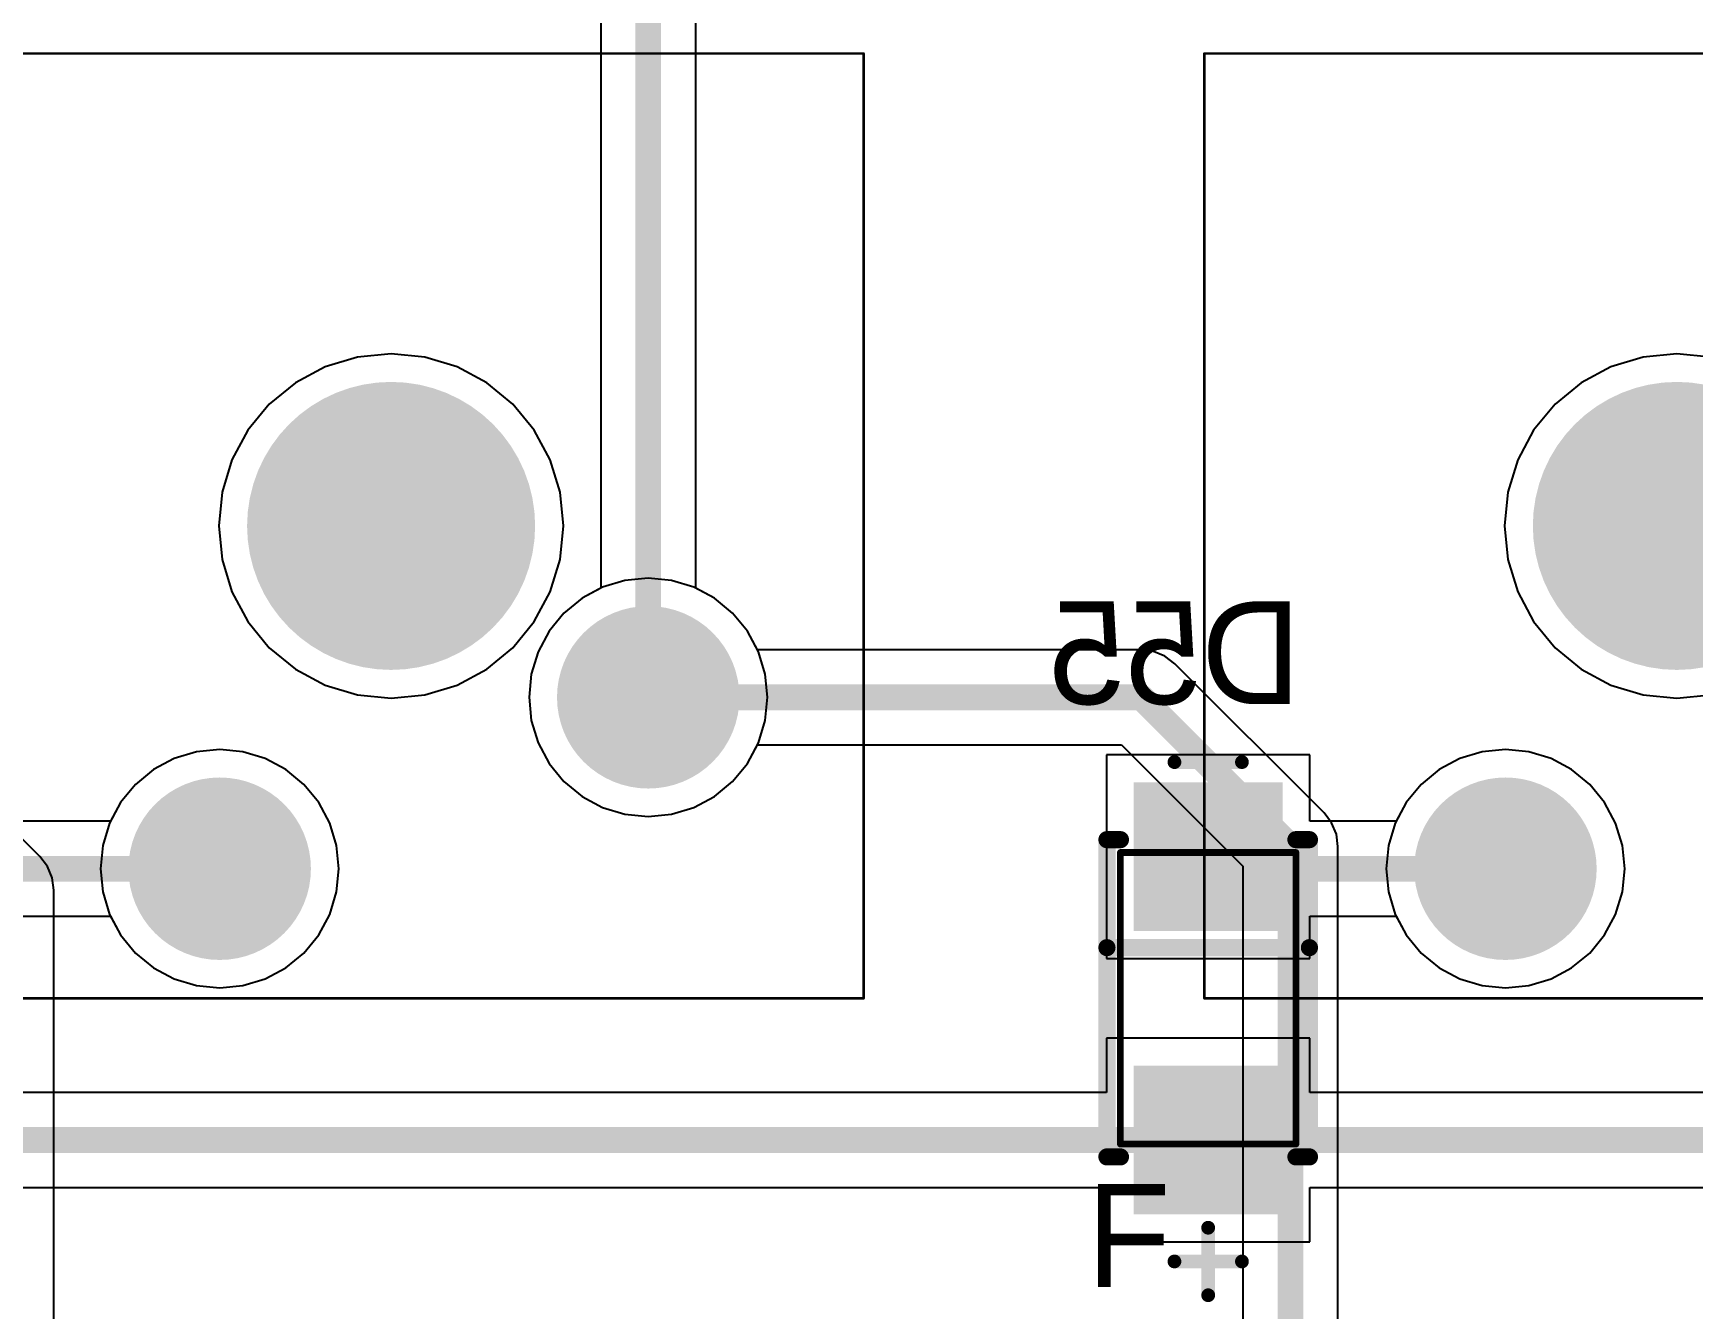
# Model space of a CAD drawing. Header units: millimetres. Extents: x 25 to 374, y 23 to 150.
# Drawn here: x 101.16 to 125.75, y 61.5 to 80.4 of the extents above; entities that cross this region are included whole.
import ezdxf

# ---------------------------------------------------------------- set-up
doc = ezdxf.new("R2010")
doc.units = ezdxf.units.MM
for name, color, linetype in [('BottomLayer', 5, 'Continuous'), ('BottomOverlay', 54, 'Continuous'), ('BottomPaste', 16, 'Continuous'), ('BottomSolder', 6, 'Continuous'), ('Mechanical1', 6, 'Continuous'), ('Mechanical13', 56, 'Continuous'), ('Mechanical15', 56, 'Continuous'), ('MultiLayer', 9, 'Continuous'), ('PadHoleLayer', 156, 'Continuous'), ('TopLayer', 1, 'Continuous'), ('TopOverlay', 2, 'Continuous'), ('TopSolder', 216, 'Continuous')]:
    doc.layers.add(name, color=color, linetype=linetype)

# ---------------------------------------------------------------- blocks, each defined once
blk = doc.blocks.new('SMA_DO_214AC__S1_B_83')
at = {"layer": 'BottomLayer'}
for points in [[(-1.1, -1), (-1.1, 1), (-3.1, -1), (-3.1, 1)], [(3.1, -1), (3.1, 1), (1.1, -1), (1.1, 1)]]:
    blk.add_solid(points, dxfattribs=at)
at = {"layer": 'BottomOverlay', "const_width": 0.254}
for points in [[(-2.35, 1.3), (-2.35, 1.5)], [(2.35, 1.5), (-2.35, 1.5)], [(-0.75, -1.5), (-0.75, 1.5)], [(2.35, 1.3), (2.35, 1.5)], [(-2.35, -1.5), (-2.35, -1.3)], [(2.35, -1.5), (2.35, -1.3)], [(2.35, -1.5), (-2.35, -1.5)]]:
    blk.add_lwpolyline(points, dxfattribs=at)
at = {"layer": 'BottomOverlay', "const_width": 0.127}
for points in [[(-2.414, 1.5, 1), (-2.287, 1.5, 1)], [(-2.414, 1.5, 1), (-2.287, 1.5, 1)], [(-0.814, 1.5, 1), (-0.687, 1.5, 1)], [(2.287, 1.5, 1), (2.414, 1.5, 1)], [(2.287, 1.5, 1), (2.414, 1.5, 1)], [(-2.414, 1.3, 1), (-2.287, 1.3, 1)], [(2.287, 1.3, 1), (2.414, 1.3, 1)], [(-2.414, -1.3, 1), (-2.287, -1.3, 1)], [(2.287, -1.3, 1), (2.414, -1.3, 1)], [(-2.414, -1.5, 1), (-2.287, -1.5, 1)], [(-2.414, -1.5, 1), (-2.287, -1.5, 1)], [(-0.814, -1.5, 1), (-0.687, -1.5, 1)], [(2.287, -1.5, 1), (2.414, -1.5, 1)], [(2.287, -1.5, 1), (2.414, -1.5, 1)]]:
    blk.add_lwpolyline(points, format="xyb", close=True, dxfattribs=at)
at = {"layer": 'BottomPaste'}
for points in [[(-1.1, -1), (-1.1, 1), (-3.1, -1), (-3.1, 1)], [(3.1, -1), (3.1, 1), (1.1, -1), (1.1, 1)]]:
    blk.add_solid(points, dxfattribs=at)
at = {"layer": 'BottomSolder'}
for points in [[(-0.998, -1.102), (-0.998, 1.102), (-3.202, -1.102), (-3.202, 1.102)], [(3.202, -1.102), (3.202, 1.102), (0.998, -1.102), (0.998, 1.102)]]:
    blk.add_solid(points, dxfattribs=at)
at = {"layer": 'Mechanical13', "const_width": 0.1}
for points in [[(2.16, 1.3), (-2.16, 1.3)], [(-2.16, -1.3), (-2.16, 1.3)], [(2.16, -1.3), (2.16, 1.3)], [(2.16, -1.3), (-2.16, -1.3)]]:
    blk.add_lwpolyline(points, dxfattribs=at)
at = {"layer": 'Mechanical13', "const_width": 0.05}
for points in [[(-2.185, 1.3, 1), (-2.135, 1.3, 1)], [(-2.185, 1.3, 1), (-2.135, 1.3, 1)], [(2.135, 1.3, 1), (2.185, 1.3, 1)], [(2.135, 1.3, 1), (2.185, 1.3, 1)], [(-2.185, -1.3, 1), (-2.135, -1.3, 1)], [(-2.185, -1.3, 1), (-2.135, -1.3, 1)], [(2.135, -1.3, 1), (2.185, -1.3, 1)], [(2.135, -1.3, 1), (2.185, -1.3, 1)]]:
    blk.add_lwpolyline(points, format="xyb", close=True, dxfattribs=at)
at = {"layer": 'Mechanical15', "const_width": 0.203}
for points in [[(-3.5, -0.5), (-3.5, 0.5)], [(3.9, -0.5), (3.9, 0.5)], [(4.4, 0), (3.4, 0)]]:
    blk.add_lwpolyline(points, dxfattribs=at)
at = {"layer": 'Mechanical15', "const_width": 0.102}
for points in [[(-3.551, 0.5, 1), (-3.449, 0.5, 1)], [(3.849, 0.5, 1), (3.951, 0.5, 1)], [(3.349, 0, 1), (3.451, 0, 1)], [(4.349, 0, 1), (4.451, 0, 1)], [(-3.551, -0.5, 1), (-3.449, -0.5, 1)], [(3.849, -0.5, 1), (3.951, -0.5, 1)]]:
    blk.add_lwpolyline(points, format="xyb", close=True, dxfattribs=at)
blk = doc.blocks.new('MX_SW_3_174')
at = {"layer": 'BottomLayer'}
for points, const_width in [([(-1.016, 0, 1), (1.016, 0, 1)], 2.032), ([(3.185, -2.54, 1), (4.435, -2.54, 1)], 1.25), ([(-3.165, -5.08, 1), (-1.915, -5.08, 1)], 1.25)]:
    blk.add_lwpolyline(points, format="xyb", close=True, dxfattribs=dict(at, const_width=const_width))
at = {"layer": 'BottomSolder'}
for points, const_width in [([(-1.067, 0, 1), (1.067, 0, 1)], 2.134), ([(3.134, -2.54, 1), (4.486, -2.54, 1)], 1.352), ([(-3.216, -5.08, 1), (-1.864, -5.08, 1)], 1.352)]:
    blk.add_lwpolyline(points, format="xyb", close=True, dxfattribs=dict(at, const_width=const_width))
at = {"layer": 'Mechanical1', "const_width": 0.0381}
for points in [[(-7, -7), (-7, 7)], [(-7, 7), (7, 7)], [(7, -7), (7, 7)], [(-7, -7), (7, -7)]]:
    blk.add_lwpolyline(points, dxfattribs=at)
at = {"layer": 'Mechanical1', "const_width": 0.0191}
for points in [[(-7.01, 7, 1), (-6.99, 7, 1)], [(-7.01, 7, 1), (-6.99, 7, 1)], [(6.99, 7, 1), (7.01, 7, 1)], [(6.99, 7, 1), (7.01, 7, 1)], [(-7.01, -7, 1), (-6.99, -7, 1)], [(-7.01, -7, 1), (-6.99, -7, 1)], [(6.99, -7, 1), (7.01, -7, 1)], [(6.99, -7, 1), (7.01, -7, 1)]]:
    blk.add_lwpolyline(points, format="xyb", close=True, dxfattribs=at)
at = {"layer": 'MultiLayer'}
for points, const_width in [([(-1.016, 0, 1), (1.016, 0, 1)], 2.032), ([(3.185, -2.54, 1), (4.435, -2.54, 1)], 1.25), ([(-3.165, -5.08, 1), (-1.915, -5.08, 1)], 1.25)]:
    blk.add_lwpolyline(points, format="xyb", close=True, dxfattribs=dict(at, const_width=const_width))
at = {"layer": 'PadHoleLayer'}
for points, const_width in [([(-1.016, 0, 1), (1.016, 0, 1)], 2.032), ([(3.435, -2.54, 1), (4.185, -2.54, 1)], 0.75), ([(-2.915, -5.08, 1), (-2.165, -5.08, 1)], 0.75)]:
    blk.add_lwpolyline(points, format="xyb", close=True, dxfattribs=dict(at, const_width=const_width))
at = {"layer": 'TopLayer'}
for points, const_width in [([(-1.016, 0, 1), (1.016, 0, 1)], 2.032), ([(3.185, -2.54, 1), (4.435, -2.54, 1)], 1.25), ([(-3.165, -5.08, 1), (-1.915, -5.08, 1)], 1.25)]:
    blk.add_lwpolyline(points, format="xyb", close=True, dxfattribs=dict(at, const_width=const_width))
at = {"layer": 'TopSolder'}
for points, const_width in [([(-1.067, 0, 1), (1.067, 0, 1)], 2.134), ([(3.134, -2.54, 1), (4.486, -2.54, 1)], 1.352), ([(-3.216, -5.08, 1), (-1.864, -5.08, 1)], 1.352)]:
    blk.add_lwpolyline(points, format="xyb", close=True, dxfattribs=dict(at, const_width=const_width))
blk = doc.blocks.new('MX_SW_3_175')
at = {"layer": 'BottomLayer'}
for points, const_width in [([(-1.016, 0, 1), (1.016, 0, 1)], 2.032), ([(3.185, -2.54, 1), (4.435, -2.54, 1)], 1.25), ([(-3.165, -5.08, 1), (-1.915, -5.08, 1)], 1.25)]:
    blk.add_lwpolyline(points, format="xyb", close=True, dxfattribs=dict(at, const_width=const_width))
at = {"layer": 'BottomSolder'}
for points, const_width in [([(-1.067, 0, 1), (1.067, 0, 1)], 2.134), ([(3.134, -2.54, 1), (4.486, -2.54, 1)], 1.352), ([(-3.216, -5.08, 1), (-1.864, -5.08, 1)], 1.352)]:
    blk.add_lwpolyline(points, format="xyb", close=True, dxfattribs=dict(at, const_width=const_width))
at = {"layer": 'Mechanical1', "const_width": 0.0381}
for points in [[(-7, -7), (-7, 7)], [(-7, 7), (7, 7)], [(7, -7), (7, 7)], [(-7, -7), (7, -7)]]:
    blk.add_lwpolyline(points, dxfattribs=at)
at = {"layer": 'Mechanical1', "const_width": 0.0191}
for points in [[(-7.01, 7, 1), (-6.99, 7, 1)], [(-7.01, 7, 1), (-6.99, 7, 1)], [(6.99, 7, 1), (7.01, 7, 1)], [(6.99, 7, 1), (7.01, 7, 1)], [(-7.01, -7, 1), (-6.99, -7, 1)], [(-7.01, -7, 1), (-6.99, -7, 1)], [(6.99, -7, 1), (7.01, -7, 1)], [(6.99, -7, 1), (7.01, -7, 1)]]:
    blk.add_lwpolyline(points, format="xyb", close=True, dxfattribs=at)
at = {"layer": 'MultiLayer'}
for points, const_width in [([(-1.016, 0, 1), (1.016, 0, 1)], 2.032), ([(3.185, -2.54, 1), (4.435, -2.54, 1)], 1.25), ([(-3.165, -5.08, 1), (-1.915, -5.08, 1)], 1.25)]:
    blk.add_lwpolyline(points, format="xyb", close=True, dxfattribs=dict(at, const_width=const_width))
at = {"layer": 'PadHoleLayer'}
for points, const_width in [([(-1.016, 0, 1), (1.016, 0, 1)], 2.032), ([(3.435, -2.54, 1), (4.185, -2.54, 1)], 0.75), ([(-2.915, -5.08, 1), (-2.165, -5.08, 1)], 0.75)]:
    blk.add_lwpolyline(points, format="xyb", close=True, dxfattribs=dict(at, const_width=const_width))
at = {"layer": 'TopLayer'}
for points, const_width in [([(-1.016, 0, 1), (1.016, 0, 1)], 2.032), ([(3.185, -2.54, 1), (4.435, -2.54, 1)], 1.25), ([(-3.165, -5.08, 1), (-1.915, -5.08, 1)], 1.25)]:
    blk.add_lwpolyline(points, format="xyb", close=True, dxfattribs=dict(at, const_width=const_width))
at = {"layer": 'TopSolder'}
for points, const_width in [([(-1.067, 0, 1), (1.067, 0, 1)], 2.134), ([(3.134, -2.54, 1), (4.486, -2.54, 1)], 1.352), ([(-3.216, -5.08, 1), (-1.864, -5.08, 1)], 1.352)]:
    blk.add_lwpolyline(points, format="xyb", close=True, dxfattribs=dict(at, const_width=const_width))

msp = doc.modelspace()

# ---------------------------------------------------------------- linework, layer by layer
at = {"layer": 'BottomLayer'}
for p, q in [((105.961, 75.604), (105.482, 75.459)), ((106.459, 75.653), (105.961, 75.604)), ((106.957, 75.604), (106.459, 75.653)), ((107.436, 75.459), (106.957, 75.604)), ((125.011, 75.604), (124.532, 75.459)), ((125.509, 75.653), (125.011, 75.604)), ((126.007, 75.604), (125.509, 75.653)), ((105.482, 75.459), (105.041, 75.223)), ((107.877, 75.223), (107.436, 75.459)), ((124.532, 75.459), (124.091, 75.223)), ((105.041, 75.223), (104.654, 74.906)), ((108.264, 74.906), (107.877, 75.223)), ((124.091, 75.223), (123.704, 74.906)), ((104.654, 74.906), (104.337, 74.519)), ((108.581, 74.519), (108.264, 74.906)), ((123.704, 74.906), (123.387, 74.519)), ((104.337, 74.519), (104.101, 74.078)), ((108.817, 74.078), (108.581, 74.519)), ((123.387, 74.519), (123.151, 74.078)), ((104.101, 74.078), (103.956, 73.599)), ((108.962, 73.599), (108.817, 74.078)), ((123.151, 74.078), (123.006, 73.599)), ((103.956, 73.599), (103.907, 73.101)), ((109.011, 73.101), (108.962, 73.599)), ((123.006, 73.599), (122.957, 73.101)), ((103.907, 73.101), (103.956, 72.603)), ((108.962, 72.603), (109.011, 73.101)), ((122.957, 73.101), (123.006, 72.603)), ((103.956, 72.603), (104.101, 72.124)), ((108.817, 72.124), (108.962, 72.603)), ((123.006, 72.603), (123.151, 72.124)), ((109.924, 72.294), (109.593, 72.193)), ((110.269, 72.328), (109.924, 72.294)), ((110.614, 72.294), (110.269, 72.328)), ((110.945, 72.193), (110.614, 72.294)), ((104.101, 72.124), (104.337, 71.683)), ((108.581, 71.683), (108.817, 72.124)), ((109.593, 72.193), (109.288, 72.03)), ((111.25, 72.03), (110.945, 72.193)), ((123.151, 72.124), (123.387, 71.683)), ((109.02, 71.81), (108.8, 71.543)), ((109.288, 72.03), (109.02, 71.81)), ((111.518, 71.81), (111.25, 72.03)), ((111.738, 71.543), (111.518, 71.81)), ((104.337, 71.683), (104.654, 71.296)), ((108.264, 71.296), (108.581, 71.683)), ((123.387, 71.683), (123.704, 71.296)), ((108.8, 71.543), (108.637, 71.237)), ((111.901, 71.237), (111.738, 71.543)), ((104.654, 71.296), (105.041, 70.979)), ((107.877, 70.979), (108.264, 71.296)), ((108.637, 71.237), (108.536, 70.906)), ((112.002, 70.906), (111.901, 71.237)), ((123.704, 71.296), (124.091, 70.979)), ((105.041, 70.979), (105.482, 70.743)), ((107.436, 70.743), (107.877, 70.979)), ((108.536, 70.906), (108.503, 70.561)), ((112.036, 70.561), (112.002, 70.906)), ((124.091, 70.979), (124.532, 70.743)), ((105.482, 70.743), (105.961, 70.598)), ((105.961, 70.598), (106.459, 70.549)), ((106.459, 70.549), (106.957, 70.598)), ((106.957, 70.598), (107.436, 70.743)), ((124.532, 70.743), (125.011, 70.598)), ((125.011, 70.598), (125.509, 70.549)), ((125.509, 70.549), (126.007, 70.598)), ((108.503, 70.561), (108.536, 70.217)), ((112.002, 70.217), (112.036, 70.561)), ((108.536, 70.217), (108.637, 69.885)), ((111.901, 69.885), (112.002, 70.217)), ((108.637, 69.885), (108.8, 69.58)), ((111.738, 69.58), (111.901, 69.885)), ((103.243, 69.653), (102.938, 69.49)), ((103.574, 69.754), (103.243, 69.653)), ((103.919, 69.788), (103.574, 69.754)), ((104.264, 69.754), (103.919, 69.788)), ((104.595, 69.653), (104.264, 69.754)), ((104.9, 69.49), (104.595, 69.653)), ((120.073, 69.709), (117.057, 69.709)), ((117.057, 69.709), (117.057, 66.693)), ((120.073, 68.726), (120.073, 69.709)), ((122.293, 69.653), (121.988, 69.49)), ((122.624, 69.754), (122.293, 69.653)), ((122.969, 69.788), (122.624, 69.754)), ((123.314, 69.754), (122.969, 69.788)), ((123.645, 69.653), (123.314, 69.754)), ((123.95, 69.49), (123.645, 69.653)), ((102.938, 69.49), (102.67, 69.27)), ((105.168, 69.27), (104.9, 69.49)), ((108.8, 69.58), (109.02, 69.312)), ((111.518, 69.312), (111.738, 69.58)), ((121.988, 69.49), (121.72, 69.27)), ((124.218, 69.27), (123.95, 69.49)), ((102.67, 69.27), (102.45, 69.003)), ((105.388, 69.003), (105.168, 69.27)), ((109.02, 69.312), (109.288, 69.092)), ((111.25, 69.092), (111.518, 69.312)), ((121.72, 69.27), (121.5, 69.003)), ((124.438, 69.003), (124.218, 69.27)), ((102.45, 69.003), (102.302, 68.726)), ((105.551, 68.697), (105.388, 69.003)), ((109.288, 69.092), (109.593, 68.929)), ((109.593, 68.929), (109.924, 68.829)), ((110.614, 68.829), (110.945, 68.929)), ((110.945, 68.929), (111.25, 69.092)), ((121.5, 69.003), (121.352, 68.726)), ((124.601, 68.697), (124.438, 69.003)), ((102.302, 68.726), (101, 68.726)), ((105.652, 68.366), (105.551, 68.697)), ((109.924, 68.829), (110.269, 68.795)), ((110.269, 68.795), (110.614, 68.829)), ((121.352, 68.726), (120.073, 68.726)), ((124.702, 68.366), (124.601, 68.697)), ((105.686, 68.021), (105.652, 68.366)), ((124.736, 68.021), (124.702, 68.366)), ((105.652, 67.677), (105.686, 68.021)), ((124.702, 67.677), (124.736, 68.021)), ((105.551, 67.345), (105.652, 67.677)), ((124.601, 67.345), (124.702, 67.677)), ((101, 67.317), (102.302, 67.317)), ((102.302, 67.317), (102.45, 67.04)), ((105.388, 67.04), (105.551, 67.345)), ((120.073, 66.693), (120.073, 67.317)), ((120.073, 67.317), (121.352, 67.317)), ((121.352, 67.317), (121.5, 67.04)), ((124.438, 67.04), (124.601, 67.345)), ((102.45, 67.04), (102.67, 66.772)), ((105.168, 66.772), (105.388, 67.04)), ((121.5, 67.04), (121.72, 66.772)), ((124.218, 66.772), (124.438, 67.04)), ((102.67, 66.772), (102.938, 66.552)), ((104.9, 66.552), (105.168, 66.772)), ((117.057, 66.693), (120.073, 66.693)), ((121.72, 66.772), (121.988, 66.552)), ((123.95, 66.552), (124.218, 66.772)), ((102.938, 66.552), (103.243, 66.389)), ((104.595, 66.389), (104.9, 66.552)), ((121.988, 66.552), (122.293, 66.389)), ((123.645, 66.389), (123.95, 66.552)), ((103.243, 66.389), (103.574, 66.289)), ((103.574, 66.289), (103.919, 66.255)), ((103.919, 66.255), (104.264, 66.289)), ((104.264, 66.289), (104.595, 66.389)), ((122.293, 66.389), (122.624, 66.289)), ((122.624, 66.289), (122.969, 66.255)), ((122.969, 66.255), (123.314, 66.289)), ((123.314, 66.289), (123.645, 66.389)), ((120.073, 65.509), (117.057, 65.509)), ((117.057, 65.509), (117.057, 64.705)), ((120.073, 64.705), (120.073, 65.509)), ((117.057, 64.705), (101, 64.705)), ((136.13, 64.705), (120.073, 64.705)), ((101, 63.296), (117.057, 63.296)), ((117.057, 63.296), (117.057, 62.493)), ((120.073, 62.493), (120.073, 63.296)), ((120.073, 63.296), (136.13, 63.296)), ((117.057, 62.493), (120.073, 62.493))]:
    msp.add_line(p, q, dxfattribs=at)
at = {"layer": 'BottomLayer', "const_width": 0.381}
for points in [[(99.672, 68.021), (103.919, 68.021)], [(118.744, 68.021), (122.969, 68.021)], [(99.492, 64.001), (118.565, 64.001)], [(118.565, 64.001), (137.638, 64.001)]]:
    msp.add_lwpolyline(points, dxfattribs=at)
at = {"layer": 'BottomLayer', "const_width": 0.191}
for points in [[(103.824, 68.021, 1), (104.014, 68.021, 1)], [(118.649, 68.021, 1), (118.84, 68.021, 1)], [(122.874, 68.021, 1), (123.064, 68.021, 1)], [(118.469, 64.001, 1), (118.66, 64.001, 1)], [(118.469, 64.001, 1), (118.66, 64.001, 1)]]:
    msp.add_lwpolyline(points, format="xyb", close=True, dxfattribs=at)
at = {"layer": 'Mechanical1', "const_width": 0.0127}
for points in [[(99.457, 80.105), (113.456, 80.105)], [(113.456, 66.106), (113.456, 80.105)], [(118.507, 80.105), (132.507, 80.105)], [(118.507, 66.106), (118.507, 80.105)], [(99.457, 66.106), (113.456, 66.106)], [(118.507, 66.106), (132.507, 66.106)]]:
    msp.add_lwpolyline(points, dxfattribs=at)
at = {"layer": 'Mechanical1', "const_width": 0.00635}
for points in [[(113.453, 80.105, 1), (113.46, 80.105, 1)], [(113.453, 80.105, 1), (113.46, 80.105, 1)], [(118.504, 80.105, 1), (118.51, 80.105, 1)], [(118.504, 80.105, 1), (118.51, 80.105, 1)], [(113.453, 66.106, 1), (113.46, 66.106, 1)], [(113.453, 66.106, 1), (113.46, 66.106, 1)], [(118.504, 66.106, 1), (118.51, 66.106, 1)], [(118.504, 66.106, 1), (118.51, 66.106, 1)]]:
    msp.add_lwpolyline(points, format="xyb", close=True, dxfattribs=at)
at = {"layer": 'TopLayer'}
for p, q in [((110.974, 72.178), (110.974, 87.528)), ((109.564, 87.237), (109.564, 72.178)), ((105.961, 75.604), (105.482, 75.459)), ((106.459, 75.653), (105.961, 75.604)), ((106.957, 75.604), (106.459, 75.653)), ((107.436, 75.459), (106.957, 75.604)), ((125.011, 75.604), (124.532, 75.459)), ((125.509, 75.653), (125.011, 75.604)), ((126.007, 75.604), (125.509, 75.653)), ((105.482, 75.459), (105.041, 75.223)), ((107.877, 75.223), (107.436, 75.459)), ((124.532, 75.459), (124.091, 75.223)), ((105.041, 75.223), (104.654, 74.906)), ((108.264, 74.906), (107.877, 75.223)), ((124.091, 75.223), (123.704, 74.906)), ((104.654, 74.906), (104.337, 74.519)), ((108.581, 74.519), (108.264, 74.906)), ((123.704, 74.906), (123.387, 74.519)), ((104.337, 74.519), (104.101, 74.078)), ((108.817, 74.078), (108.581, 74.519)), ((123.387, 74.519), (123.151, 74.078)), ((104.101, 74.078), (103.956, 73.599)), ((108.962, 73.599), (108.817, 74.078)), ((123.151, 74.078), (123.006, 73.599)), ((103.956, 73.599), (103.907, 73.101)), ((109.011, 73.101), (108.962, 73.599)), ((123.006, 73.599), (122.957, 73.101)), ((103.907, 73.101), (103.956, 72.603)), ((108.962, 72.603), (109.011, 73.101)), ((122.957, 73.101), (123.006, 72.603)), ((103.956, 72.603), (104.101, 72.124)), ((108.817, 72.124), (108.962, 72.603)), ((123.006, 72.603), (123.151, 72.124)), ((104.101, 72.124), (104.337, 71.683)), ((108.581, 71.683), (108.817, 72.124)), ((109.564, 72.178), (109.288, 72.03)), ((111.25, 72.03), (110.974, 72.178)), ((123.151, 72.124), (123.387, 71.683)), ((109.02, 71.81), (108.8, 71.543)), ((109.288, 72.03), (109.02, 71.81)), ((111.518, 71.81), (111.25, 72.03)), ((111.738, 71.543), (111.518, 71.81)), ((104.337, 71.683), (104.654, 71.296)), ((108.264, 71.296), (108.581, 71.683)), ((123.387, 71.683), (123.704, 71.296)), ((108.8, 71.543), (108.637, 71.237)), ((111.886, 71.266), (111.738, 71.543)), ((101.255, 68.202), (98.387, 71.07)), ((104.654, 71.296), (105.041, 70.979)), ((107.877, 70.979), (108.264, 71.296)), ((108.637, 71.237), (108.536, 70.906)), ((117.572, 71.266), (111.886, 71.266)), ((117.754, 71.242), (117.572, 71.266)), ((117.924, 71.171), (117.754, 71.242)), ((118.07, 71.059), (117.924, 71.171)), ((123.704, 71.296), (124.091, 70.979)), ((105.041, 70.979), (105.482, 70.743)), ((107.436, 70.743), (107.877, 70.979)), ((108.536, 70.906), (108.503, 70.561)), ((120.282, 68.847), (118.07, 71.059)), ((124.091, 70.979), (124.532, 70.743)), ((105.482, 70.743), (105.961, 70.598)), ((105.961, 70.598), (106.459, 70.549)), ((106.459, 70.549), (106.957, 70.598)), ((106.957, 70.598), (107.436, 70.743)), ((124.532, 70.743), (125.011, 70.598)), ((125.011, 70.598), (125.509, 70.549)), ((125.509, 70.549), (126.007, 70.598)), ((108.503, 70.561), (108.536, 70.217)), ((108.536, 70.217), (108.637, 69.885)), ((108.637, 69.885), (108.8, 69.58)), ((111.738, 69.58), (111.886, 69.857)), ((111.886, 69.857), (117.28, 69.857)), ((117.28, 69.857), (119.079, 68.057)), ((103.243, 69.653), (102.938, 69.49)), ((103.574, 69.754), (103.243, 69.653)), ((103.919, 69.788), (103.574, 69.754)), ((104.264, 69.754), (103.919, 69.788)), ((104.595, 69.653), (104.264, 69.754)), ((104.9, 69.49), (104.595, 69.653)), ((122.293, 69.653), (121.988, 69.49)), ((122.624, 69.754), (122.293, 69.653)), ((122.969, 69.788), (122.624, 69.754)), ((123.314, 69.754), (122.969, 69.788)), ((123.645, 69.653), (123.314, 69.754)), ((123.95, 69.49), (123.645, 69.653)), ((102.938, 69.49), (102.67, 69.27)), ((105.168, 69.27), (104.9, 69.49)), ((108.8, 69.58), (109.02, 69.312)), ((111.518, 69.312), (111.738, 69.58)), ((121.988, 69.49), (121.72, 69.27)), ((124.218, 69.27), (123.95, 69.49)), ((102.67, 69.27), (102.45, 69.003)), ((105.388, 69.003), (105.168, 69.27)), ((109.02, 69.312), (109.288, 69.092)), ((111.25, 69.092), (111.518, 69.312)), ((121.72, 69.27), (121.5, 69.003)), ((124.438, 69.003), (124.218, 69.27)), ((102.45, 69.003), (102.287, 68.697)), ((105.551, 68.697), (105.388, 69.003)), ((109.288, 69.092), (109.593, 68.929)), ((109.593, 68.929), (109.924, 68.829)), ((110.614, 68.829), (110.945, 68.929)), ((110.945, 68.929), (111.25, 69.092)), ((121.5, 69.003), (121.337, 68.697)), ((124.601, 68.697), (124.438, 69.003)), ((102.287, 68.697), (102.186, 68.366)), ((105.652, 68.366), (105.551, 68.697)), ((109.924, 68.829), (110.269, 68.795)), ((110.269, 68.795), (110.614, 68.829)), ((120.394, 68.701), (120.282, 68.847)), ((120.464, 68.531), (120.394, 68.701)), ((121.337, 68.697), (121.236, 68.366)), ((124.702, 68.366), (124.601, 68.697)), ((102.186, 68.366), (102.153, 68.021)), ((105.686, 68.021), (105.652, 68.366)), ((120.488, 68.349), (120.464, 68.531)), ((121.236, 68.366), (121.203, 68.021)), ((124.736, 68.021), (124.702, 68.366)), ((101.367, 68.056), (101.255, 68.202)), ((120.488, 53.125), (120.488, 68.349)), ((101.437, 67.886), (101.367, 68.056)), ((101.461, 67.704), (101.437, 67.886)), ((102.153, 68.021), (102.186, 67.677)), ((105.652, 67.677), (105.686, 68.021)), ((119.079, 68.057), (119.079, 53.125)), ((121.203, 68.021), (121.236, 67.677)), ((124.702, 67.677), (124.736, 68.021)), ((101.461, 53.128), (101.461, 67.704)), ((102.186, 67.677), (102.287, 67.345)), ((105.551, 67.345), (105.652, 67.677)), ((121.236, 67.677), (121.337, 67.345)), ((124.601, 67.345), (124.702, 67.677)), ((102.287, 67.345), (102.45, 67.04)), ((105.388, 67.04), (105.551, 67.345)), ((121.337, 67.345), (121.5, 67.04)), ((124.438, 67.04), (124.601, 67.345)), ((102.45, 67.04), (102.67, 66.772)), ((105.168, 66.772), (105.388, 67.04)), ((121.5, 67.04), (121.72, 66.772)), ((124.218, 66.772), (124.438, 67.04)), ((102.67, 66.772), (102.938, 66.552)), ((104.9, 66.552), (105.168, 66.772)), ((121.72, 66.772), (121.988, 66.552)), ((123.95, 66.552), (124.218, 66.772)), ((102.938, 66.552), (103.243, 66.389)), ((104.595, 66.389), (104.9, 66.552)), ((121.988, 66.552), (122.293, 66.389)), ((123.645, 66.389), (123.95, 66.552)), ((103.243, 66.389), (103.574, 66.289)), ((103.574, 66.289), (103.919, 66.255)), ((103.919, 66.255), (104.264, 66.289)), ((104.264, 66.289), (104.595, 66.389)), ((122.293, 66.389), (122.624, 66.289)), ((122.624, 66.289), (122.969, 66.255)), ((122.969, 66.255), (123.314, 66.289)), ((123.314, 66.289), (123.645, 66.389))]:
    msp.add_line(p, q, dxfattribs=at)
at = {"layer": 'TopLayer', "const_width": 0.381}
for points in [[(110.269, 70.561), (110.269, 87.528)], [(110.269, 70.561), (117.572, 70.561)], [(117.572, 70.561), (119.784, 68.349)], [(119.784, 51.509), (119.784, 68.349)]]:
    msp.add_lwpolyline(points, dxfattribs=at)
at = {"layer": 'TopLayer', "const_width": 0.191}
for points in [[(110.174, 70.561, 1), (110.364, 70.561, 1)], [(110.174, 70.561, 1), (110.364, 70.561, 1)], [(117.476, 70.561, 1), (117.667, 70.561, 1)], [(117.476, 70.561, 1), (117.667, 70.561, 1)], [(119.689, 68.349, 1), (119.879, 68.349, 1)], [(119.689, 68.349, 1), (119.879, 68.349, 1)]]:
    msp.add_lwpolyline(points, format="xyb", close=True, dxfattribs=at)

# ---------------------------------------------------------------- block references
for name, p in [('MX_SW_3_174', (106.459, 73.101)), ('MX_SW_3_175', (125.509, 73.101))]:
    msp.add_blockref(name, p)
at = {"rotation": 270}
msp.add_blockref('SMA_DO_214AC__S1_B_83', (118.565, 66.101), dxfattribs=at)

# ---------------------------------------------------------------- texts
at = {"layer": 'BottomOverlay', "text_generation_flag": 2}
msp.add_text('D55', height=1.524, dxfattribs=at).set_placement((119.939, 70.46))
at = {"layer": 'TopOverlay'}
msp.add_text('F', height=1.524, dxfattribs=at).set_placement((116.764, 61.824))

doc.saveas('drawing.dxf')
